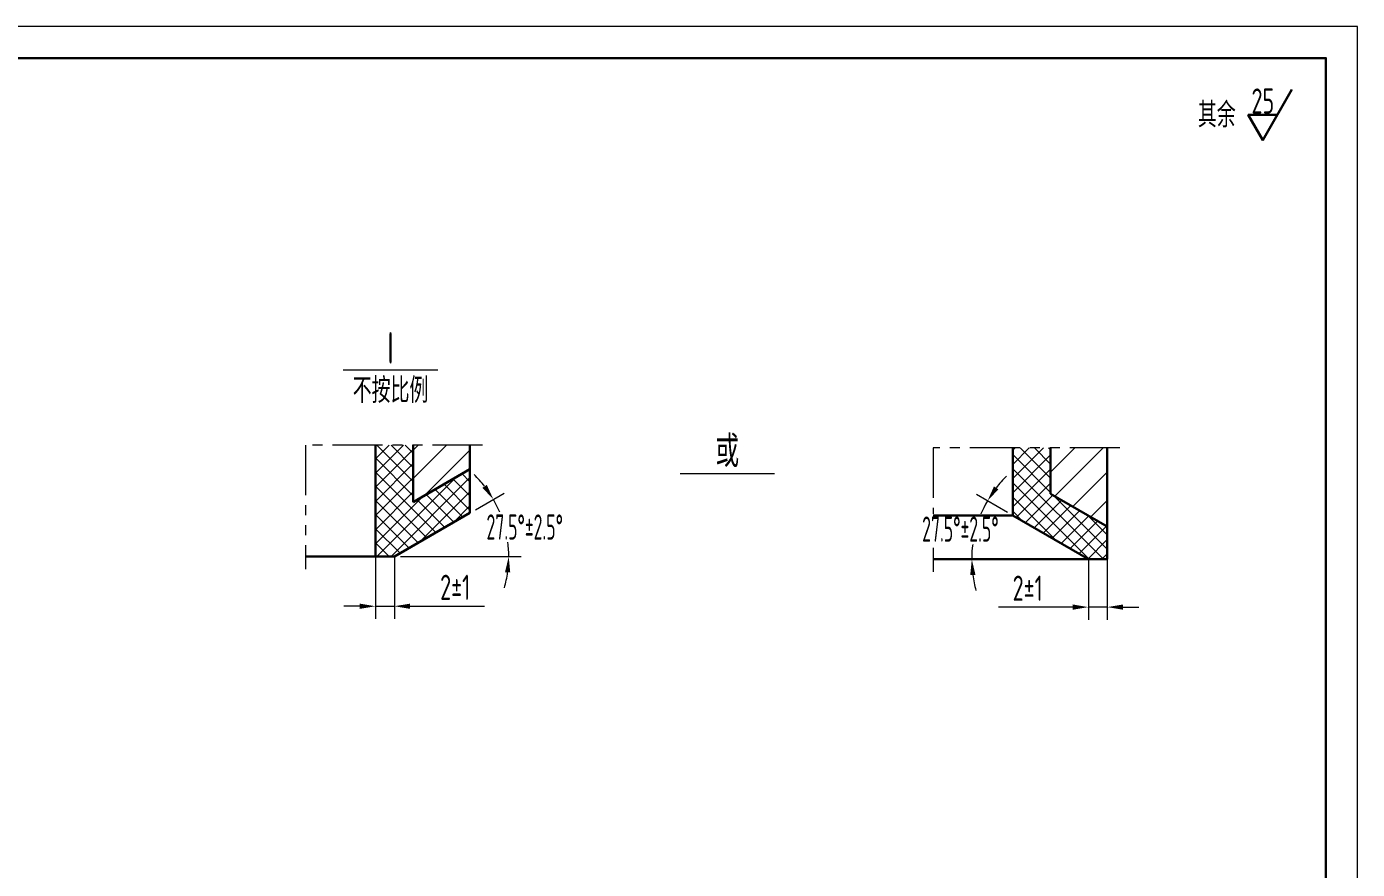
# Model space of a CAD drawing. Header units: millimetres. Extents: x 2484 to 2904, y 1420 to 1717.
# Drawn here: x 2692.8 to 2903.9, y 1583.2 to 1716.9 of the extents above; entities that cross this region are included whole.
import ezdxf
from ezdxf.enums import TextEntityAlignment as Align

# ---------------------------------------------------------------- set-up
doc = ezdxf.new("R2010")
doc.units = ezdxf.units.MM
doc.linetypes.add('PHANTOM2', pattern=[31.75, 15.875, -3.175, 3.175, -3.175, 3.175, -3.175])
for name, color, linetype, lineweight in [('1粗实线', 7, 'Continuous', 30), ('2细实线', 3, 'Continuous', 18), ('5双点划线', 2, 'PHANTOM2', 20), ('6剖面线', 6, 'Continuous', 20), ('7文本', 2, 'Continuous', 18), ('8标注', 3, 'Continuous', 18), ('9图表', 4, 'Continuous', 18)]:
    doc.layers.add(name, color=color, linetype=linetype, lineweight=lineweight)
doc.styles.add('lanpec', font='bpec_e.shx', dxfattribs={"width": 0.75, "bigfont": 'hztxt.shx'})
doc.styles.add('lanpec-dim', font='bpec_e.shx', dxfattribs={"width": 0.75})
doc.dimstyles.new('lanpec', dxfattribs={"dimtxt": 4, "dimasz": 2.5, "dimexe": 2, "dimexo": 0, "dimgap": 1, "dimtad": 1, "dimrnd": 0.01, "dimdsep": 46, "dimtxsty": 'lanpec', "dimcen": 0, "dimclrd": 256, "dimclre": 256, "dimclrt": 256, "dimadec": 1, "dimazin": 2, "dimtfac": 1, "dimtmove": 0, "dimatfit": 3, "dimfxl": 1, "dimtfill": 1, "dimlwd": -1, "dimlwe": -1, "dimarcsym": 1})
doc.dimstyles.new('lanpec$2', dxfattribs={"dimtxt": 4, "dimasz": 2.5, "dimexe": 2, "dimexo": 1, "dimtad": 1, "dimtih": 1, "dimtoh": 1, "dimdsep": 46, "dimtxsty": 'lanpec-dim', "dimcen": 2.5, "dimclrd": 256, "dimclre": 256, "dimclrt": 256, "dimadec": 0, "dimazin": 0, "dimtfac": 1, "dimtmove": 0, "dimatfit": 3, "dimfxl": 1, "dimtfill": 1, "dimlwd": -1, "dimlwe": -1, "dimarcsym": 0})

# ---------------------------------------------------------------- blocks, each defined once
blk = doc.blocks.new('*U3')
at = {"layer": '2细实线'}
blk.add_line((-7.5, 0), (7.5, 0), dxfattribs=at)
at = {"layer": '7文本', "style": 'lanpec', "width": 0.75}
for tag, height, p in [('节点图名称', 5, (0, 3.5)), ('比例', 4, (0, -3.25))]:
    blk.add_attdef(tag, text='', height=height, dxfattribs=at).set_placement(p, align=Align.MIDDLE_CENTER)
blk = doc.blocks.new('*D8')
at = {"layer": '8标注', "transparency": 16777216}
for p, q in [((2763.98, 1640.26), (2768.56, 1642.9)), ((2752.11, 1632.83), (2771.26, 1632.83))]:
    blk.add_line(p, q, dxfattribs=at)
for start, end in [(37.8994, 45.7989), (0, 30), (344.2011, 352.1006)]:
    blk.add_arc((2751.11, 1632.83), 18.15, start, end, dxfattribs=at)
for points in [[(2765.78, 1644.21), (2765.09, 1643.74), (2766.83, 1641.9)], [(2768.67, 1630.36), (2769.5, 1630.31), (2769.26, 1632.83)]]:
    blk.add_solid(points, dxfattribs=at)
at = {"layer": 'Defpoints', "color": 0, "transparency": 16777216}
for p in [(2763.11, 1639.76), (2737.04, 1632.83), (2751.11, 1632.83), (2751.11, 1632.83)]:
    blk.add_point(p, dxfattribs=at)
at = {"layer": '8标注', "transparency": 16777216, "insert": (2771.8, 1637.53), "char_height": 4, "attachment_point": 5, "style": 'lanpec-dim', "bg_fill": 3, "box_fill_scale": 1.1, "bg_fill_color": 256, "bg_fill_true_color": 13158600, "bg_fill_transparency": 0}
blk.add_mtext('{\\W0.6;27.5%%D%%P2.5%%D}', dxfattribs=at)
at = {"layer": 'Defpoints', "color": 0, "transparency": 16777216}
blk.add_point((2768.17, 1639.04), dxfattribs=at)
blk = doc.blocks.new('*D9')
at = {"layer": '8标注', "transparency": 16777216}
blk.add_line((2848.38, 1639.84), (2843.48, 1642.66), dxfattribs=at)
for start, end in [(134.5071, 142.2535), (150, 180), (187.7465, 195.4929)]:
    blk.add_arc((2861.24, 1632.41), 18.51, start, end, dxfattribs=at)
for points in [[(2846.96, 1643.5), (2846.26, 1643.97), (2845.22, 1641.66)], [(2842.49, 1629.89), (2843.32, 1629.94), (2842.74, 1632.41)]]:
    blk.add_solid(points, dxfattribs=at)
at = {"layer": 'Defpoints', "color": 0, "transparency": 16777216}
for p in [(2849.24, 1639.34), (2836.62, 1632.41), (2852.24, 1632.41), (2861.24, 1632.41)]:
    blk.add_point(p, dxfattribs=at)
at = {"layer": '8标注', "transparency": 16777216, "insert": (2840.93, 1637.2), "char_height": 4, "attachment_point": 5, "style": 'lanpec-dim', "bg_fill": 3, "box_fill_scale": 1.1, "bg_fill_color": 256, "bg_fill_true_color": 13158600, "bg_fill_transparency": 0}
blk.add_mtext('{\\W0.6;27.5%%D%%P2.5%%D}', dxfattribs=at)
at = {"layer": 'Defpoints', "color": 0, "transparency": 16777216}
blk.add_point((2843.85, 1638.74), dxfattribs=at)
blk = doc.blocks.new('*D10')
at = {"layer": '8标注', "transparency": 16777216}
for p, q in [((2748.11, 1632.83), (2748.11, 1622.96)), ((2751.11, 1632.83), (2751.11, 1622.96)), ((2745.61, 1624.96), (2743.11, 1624.96)), ((2748.11, 1624.96), (2751.11, 1624.96)), ((2753.61, 1624.96), (2765.4, 1624.96))]:
    blk.add_line(p, q, dxfattribs=at)
for points in [[(2745.61, 1625.37), (2745.61, 1624.54), (2748.11, 1624.96)], [(2753.61, 1625.37), (2753.61, 1624.54), (2751.11, 1624.96)]]:
    blk.add_solid(points, dxfattribs=at)
at = {"layer": 'Defpoints', "color": 0, "transparency": 16777216}
for p in [(2748.11, 1632.83), (2751.11, 1632.83), (2751.11, 1624.96)]:
    blk.add_point(p, dxfattribs=at)
at = {"layer": '8标注', "transparency": 16777216, "insert": (2760.76, 1627.96), "char_height": 4, "attachment_point": 5, "style": 'lanpec', "bg_fill": 3, "box_fill_scale": 1.1, "bg_fill_color": 256, "bg_fill_true_color": 13158600, "bg_fill_transparency": 0}
blk.add_mtext('2%%P1', dxfattribs=at)
blk = doc.blocks.new('*D11')
at = {"layer": '8标注', "transparency": 16777216}
for p, q in [((2861.24, 1632.41), (2861.24, 1622.82)), ((2864.24, 1632.41), (2864.24, 1622.82)), ((2858.74, 1624.82), (2846.96, 1624.82)), ((2864.24, 1624.82), (2861.24, 1624.82)), ((2866.74, 1624.82), (2869.24, 1624.82))]:
    blk.add_line(p, q, dxfattribs=at)
for points in [[(2858.74, 1625.24), (2858.74, 1624.4), (2861.24, 1624.82)], [(2866.74, 1625.24), (2866.74, 1624.4), (2864.24, 1624.82)]]:
    blk.add_solid(points, dxfattribs=at)
at = {"layer": 'Defpoints', "color": 0, "transparency": 16777216}
for p in [(2861.24, 1632.41), (2864.24, 1632.41), (2861.24, 1624.82)]:
    blk.add_point(p, dxfattribs=at)
at = {"layer": '8标注', "transparency": 16777216, "insert": (2851.6, 1627.82), "char_height": 4, "attachment_point": 5, "style": 'lanpec', "bg_fill": 3, "box_fill_scale": 1.1, "bg_fill_color": 256, "bg_fill_true_color": 13158600, "bg_fill_transparency": 0}
blk.add_mtext('2%%P1', dxfattribs=at)
blk = doc.blocks.new('粗糙度')
at = {"layer": '1粗实线'}
blk.add_lwpolyline([(4.62, 8), (0, 0), (-2.31, 4), (2.31, 4)], dxfattribs=at)
at = {"layer": '7文本', "style": 'lanpec', "width": 0.7}
blk.add_attdef('Ra', text='', height=4, dxfattribs=at).set_placement((0, 4.2), align=Align.CENTER)
blk = doc.blocks.new('A3-零部件图-LANPEC-AUTOPRINT')
at = {"layer": '1粗实线'}
blk.add_lwpolyline([(-395, 5), (-5, 5), (-5, 292), (-395, 292)], close=True, dxfattribs=at)
at = {"layer": '9图表'}
blk.add_lwpolyline([(-420, 0), (0, 0), (0, 297), (-420, 297)], close=True, dxfattribs=at)

msp = doc.modelspace()

# ---------------------------------------------------------------- hatches: boundary and pattern name
at = {"layer": '6剖面线'}
h = msp.add_hatch(dxfattribs=at)
h.set_pattern_fill('ANSI37', color=256, scale=0.5, style=0)
h.set_pattern_definition([(45, (1788.429, 1597.8882), (-1.122532, 1.122532), []), (135, (1788.429, 1597.8882), (-1.122532, -1.122532), [])])
h.paths.add_polyline_path([(2748.113, 1632.829), (2751.113, 1632.829), (2763.113, 1639.758), (2763.113, 1646.686), (2754.113, 1641.49), (2754.113, 1650.502), (2748.113, 1650.502)])
h = msp.add_hatch(dxfattribs=at)
h.set_pattern_fill('ANSI31,_O', color=256)
h.set_pattern_definition([(45, (2756.3133, 1647.4212), (-2.2451, 2.2451), [])])
h.paths.add_polyline_path([(2754.113, 1641.49), (2763.113, 1646.686), (2763.113, 1650.502), (2754.113, 1650.502)])
h = msp.add_hatch(dxfattribs=at)
h.set_pattern_fill('ANSI37', color=256, scale=0.5, style=0)
h.set_pattern_definition([(45, (1888.0108, 1629.158), (-1.122532, 1.122532), []), (135, (1888.0108, 1629.158), (-1.122532, -1.122532), [])])
h.paths.add_polyline_path([(2849.242, 1639.336), (2861.242, 1632.408), (2864.242, 1632.408), (2864.242, 1637.604), (2855.242, 1642.8), (2855.242, 1650.08), (2849.242, 1650.08)])
h = msp.add_hatch(dxfattribs=at)
h.set_pattern_fill('ANSI31,_O', color=256)
h.set_pattern_definition([(45, (2860.754, 1647.2338), (-2.2451, 2.2451), [])])
h.paths.add_polyline_path([(2864.242, 1650.08), (2855.242, 1650.08), (2855.242, 1642.8), (2864.242, 1637.604)])

# ---------------------------------------------------------------- linework, layer by layer
at = {"layer": '1粗实线', "ltscale": 0.5}
for p, q in [((2748.113, 1650.502), (2748.113, 1632.829)), ((2763.113, 1650.502), (2763.113, 1639.758)), ((2849.242, 1650.08), (2849.242, 1639.336)), ((2864.242, 1650.08), (2864.242, 1632.408)), ((2754.113, 1641.49), (2763.113, 1646.686)), ((2864.242, 1637.604), (2855.242, 1642.8)), ((2751.113, 1632.829), (2763.113, 1639.758)), ((2861.242, 1632.408), (2849.242, 1639.336)), ((2737.038, 1632.829), (2751.113, 1632.829)), ((2836.62, 1632.408), (2864.242, 1632.408))]:
    msp.add_line(p, q, dxfattribs=at)
at = {"layer": '5双点划线', "ltscale": 0.5}
for points in [[(2765.113, 1650.502), (2737.038, 1650.502), (2737.038, 1630.829)], [(2866.242, 1650.08), (2836.62, 1650.08), (2836.62, 1630.408)]]:
    msp.add_lwpolyline(points, dxfattribs=at)

# ---------------------------------------------------------------- block references
for p, values in [((2750.508, 1662.457), {'节点图名称': 'I', '比例': '不按比例'}), ((2803.941, 1646.02), {'节点图名称': '或'})]:
    msp.add_blockref('*U3', p).add_auto_attribs(values)
at = {"layer": '8标注'}
ref = msp.add_blockref('粗糙度', (2888.923, 1698.902), dxfattribs=at)
ref.add_attrib('Ra', '25', dxfattribs={"layer": '7文本', "height": 4, "style": 'lanpec', "width": 0.75}).set_placement((2888.923, 1703.102), align=Align.CENTER)

# ---------------------------------------------------------------- texts
at = {"layer": '7文本', "style": 'lanpec', "width": 0.75}
msp.add_text('其余', height=4, dxfattribs=at).set_placement((2884.613, 1702.902), align=Align.MIDDLE_RIGHT)

# ---------------------------------------------------------------- next in the draw order: dimensions: what is measured, and where the dimension line sits
at = {"layer": '8标注'}
for base, line1, line2, picture, middle in [((2768.166, 1639.036), ((2737.038, 1632.829), (2751.113, 1632.829)), ((2751.113, 1632.829), (2763.113, 1639.758)), '*D8', (2771.802, 1637.526)), ((2843.853, 1638.737), ((2836.62, 1632.408), (2852.242, 1632.408)), ((2861.242, 1632.408), (2849.242, 1639.336)), '*D9', (2840.927, 1637.197))]:
    dim = msp.add_angular_dim_2l(base=base, line1=line1, line2=line2, text='{\\W0.6;27.5%%D%%P2.5%%D}', dimstyle='lanpec$2', override={"dimtmove": 2}, dxfattribs=at)
    dim.commit()
    dim.dimension.update_dxf_attribs({"geometry": picture, "text_midpoint": middle, "dimtype": 162})

# ---------------------------------------------------------------- next in the draw order: linework, layer by layer
at = {"layer": '1粗实线', "ltscale": 0.5}
for p, q in [((2754.113, 1650.502), (2754.113, 1641.49)), ((2855.242, 1650.08), (2855.242, 1642.8)), ((2849.242, 1639.336), (2836.62, 1639.336))]:
    msp.add_line(p, q, dxfattribs=at)

# ---------------------------------------------------------------- next in the draw order: dimensions: what is measured, and where the dimension line sits
at = {"layer": '8标注'}
for base, p1, p2, picture, middle in [((2751.113, 1624.957), (2748.113, 1632.829), (2751.113, 1632.829), '*D10', (2760.756, 1627.957)), ((2861.242, 1624.821), (2864.242, 1632.408), (2861.242, 1632.408), '*D11', (2851.599, 1627.821))]:
    dim = msp.add_linear_dim(base=base, p1=p1, p2=p2, text='2%%P1', dimstyle='lanpec', dxfattribs=at)
    dim.commit()
    dim.dimension.update_dxf_attribs({"geometry": picture, "text_midpoint": middle})

# ---------------------------------------------------------------- next in the draw order: block references
msp.add_blockref('A3-零部件图-LANPEC-AUTOPRINT', (2903.923, 1419.902))
msp.add_blockref('A3-零部件图-LANPEC-AUTOPRINT', (2903.923, 1419.902))

doc.saveas('drawing.dxf')
